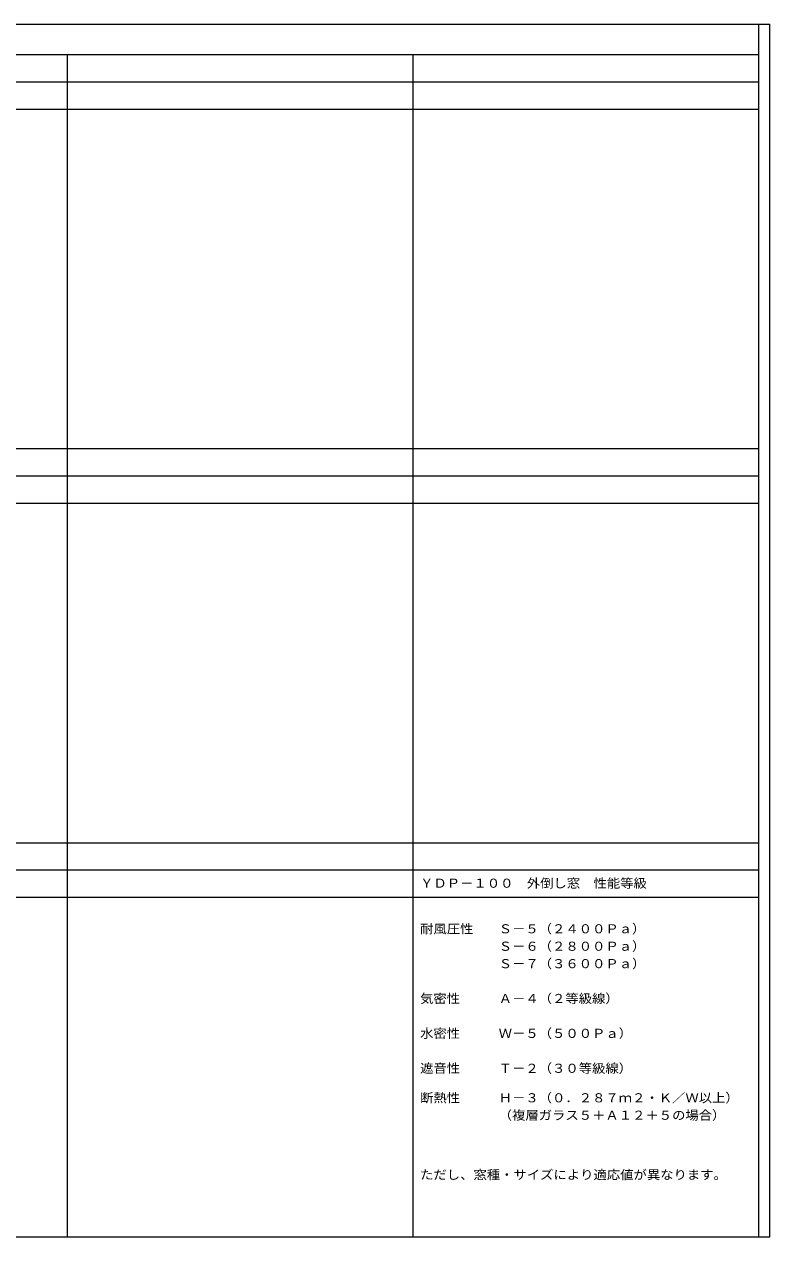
# Model space of a CAD drawing. Units: millimetres, scale not verified. Extents: x -14862 to 13831, y -10512 to 9500.
# Drawn here: x 1537 to 13831, y -10500 to 9500 of the extents above; entities that cross this region are included whole.
import ezdxf
from ezdxf.enums import TextEntityAlignment as Align

# ---------------------------------------------------------------- set-up
doc = ezdxf.new("R2010")
doc.units = ezdxf.units.MM
doc.header["$LTSCALE"] = 50
doc.layers.add('0-0_0', color=7, linetype='Continuous')
doc.layers.add('0-2_YKK_ZWAK', color=7, linetype='Continuous', lineweight=9)
doc.styles.add('ＭＳ ゴシック', font='')
doc.styles.get('ＭＳ ゴシック').set_extended_font_data('MS Gothic')

msp = doc.modelspace()

# ---------------------------------------------------------------- linework, layer by layer
at = {"layer": '0-2_YKK_ZWAK'}
for p, q in [((-14850, 9500), (13831.02, 9500)), ((13650, -10500), (13650, 9500)), ((13831.02, -10500), (13831.02, 9500)), ((-14850, 9000), (13650, 9000)), ((2250, -10500), (2250, 9000)), ((7950, -10500), (7950, 9000)), ((-14850, 8550), (13650, 8550)), ((-14850, 8100), (13650, 8100)), ((-14850, 2500), (13650, 2500)), ((-14850, 2050), (13650, 2050)), ((-14850, 1600), (13650, 1600)), ((-14850, -4000), (13650, -4000)), ((-14850, -4450), (13650, -4450)), ((-14850, -4900), (13650, -4900)), ((-14850, -10500), (13831.02, -10500))]:
    msp.add_line(p, q, dxfattribs=at)

# ---------------------------------------------------------------- texts
at = {"layer": '0-0_0', "style": 'ＭＳ ゴシック', "width": 1.1}
for s, p in [('ＹＤＰ－１００\u3000外倒し窓\u3000性能等級', (8065, -4787.38)), ('耐風圧性', (8065, -5540.78)), ('Ｓ－５（２４００Ｐａ）', (9361.05, -5539.28)), ('Ｓ－６（２８００Ｐａ）', (9361.05, -5826.78)), ('Ｓ－７（３６００Ｐａ）', (9361.05, -6114.28)), ('気密性', (8065, -6689.28)), ('Ａ－４（２等級線）', (9361.05, -6689.28)), ('水密性', (8065, -7264.28)), ('Ｗ－５（５００Ｐａ）', (9361.05, -7264.28)), ('遮音性', (8065, -7839.28)), ('Ｔ－２（３０等級線）', (9361.05, -7840.28)), ('断熱性', (8065, -8326.28)), ('Ｈ－３（０．２８７ｍ２・Ｋ／Ｗ以上）', (9361.05, -8327.28)), ('（複層ガラス５＋Ａ１２＋５の場合）', (9361.05, -8614.28)), ('ただし、窓種・サイズにより適応値が異なります。', (8065, -9595.78))]:
    msp.add_text(s, height=146.6, dxfattribs=at).set_placement(p, align=Align.BOTTOM_LEFT)

doc.saveas('drawing.dxf')
